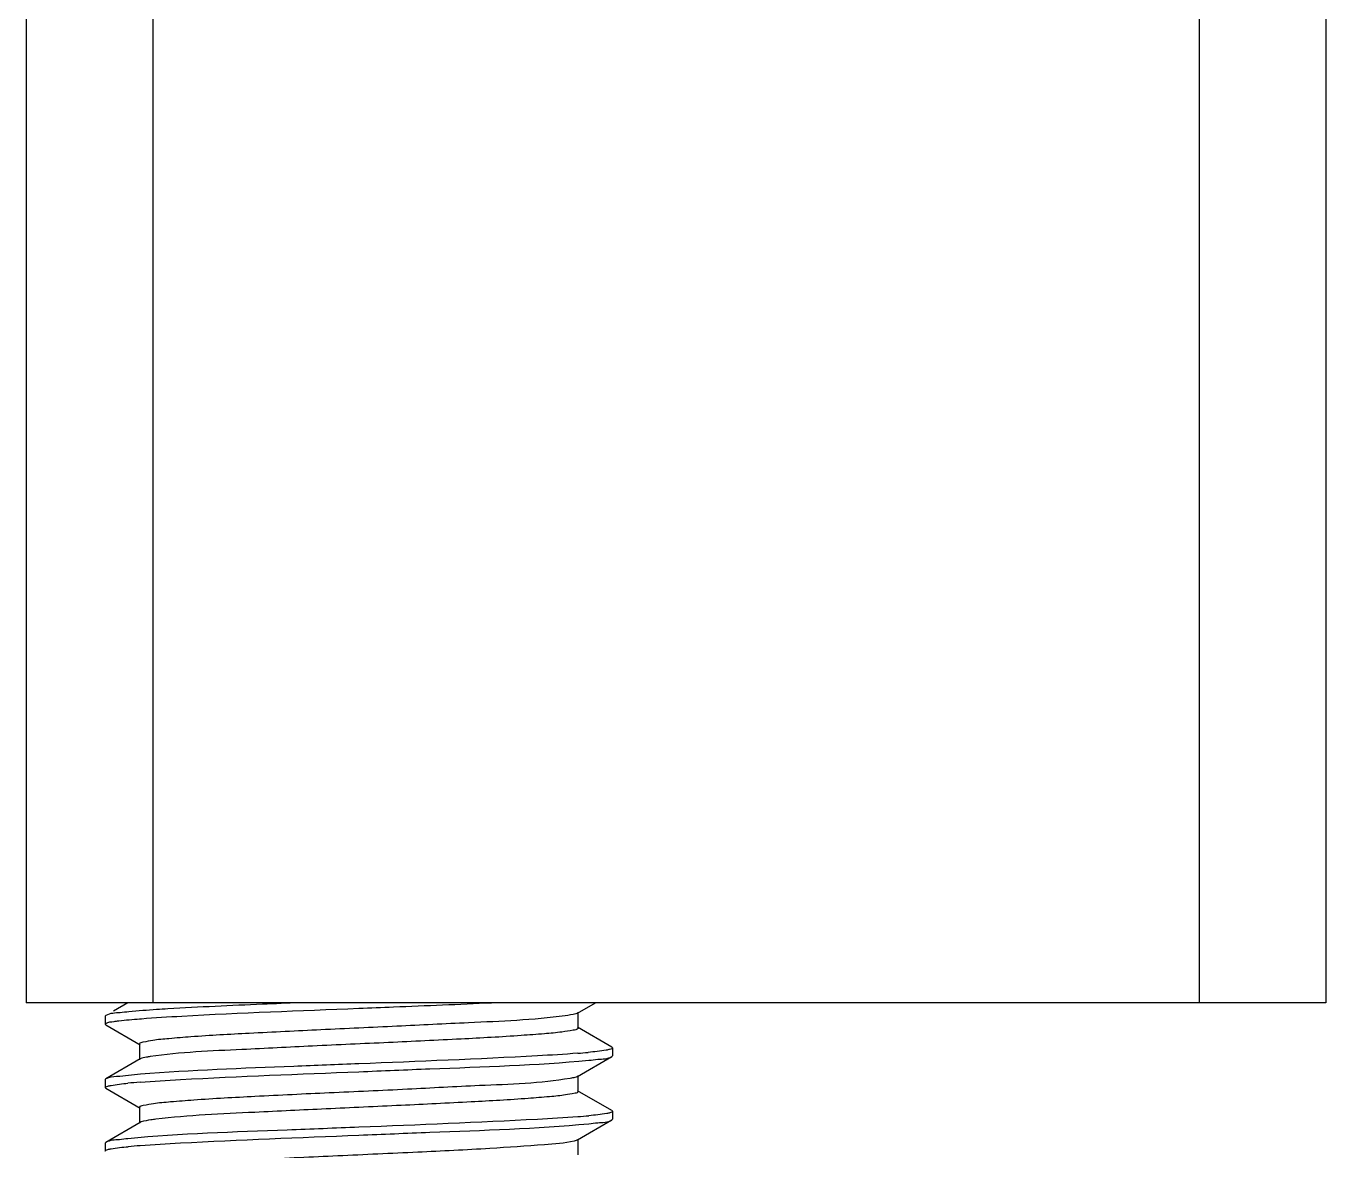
# Model space of a CAD drawing. Extents: x -1396510 to 1250330, y -1892470 to 1623980.
# Drawn here: x -1171108.3 to -1170913.1, y -50744.4 to -50575.6 of the extents above; entities that cross this region are included whole.
import ezdxf

# ---------------------------------------------------------------- set-up
doc = ezdxf.new("R2010")
doc.units = 0
doc.header["$LTSCALE"] = 1000
doc.header["$MEASUREMENT"] = 0

msp = doc.modelspace()

# ---------------------------------------------------------------- linework, layer by layer
at = {"linetype": 'Continuous'}
for p, q in [((-1171108.26, -49119.9), (-1171108.26, -50722.18)), ((-1171089.23, -49119.9), (-1171089.23, -50722.18)), ((-1170932.15, -49119.9), (-1170932.15, -50722.18)), ((-1170913.12, -49119.9), (-1170913.12, -50722.18)), ((-1170913.12, -50722.18), (-1171108.26, -50722.18)), ((-1171092.96, -50722.18), (-1171095.12, -50723.43)), ((-1171025.47, -50723.73), (-1171022.79, -50722.18)), ((-1171096.27, -50724.1), (-1171096.36, -50724.21)), ((-1171096.36, -50724.21), (-1171096.36, -50725.4)), ((-1171091.21, -50724.6), (-1171090.94, -50724.58)), ((-1171025.36, -50725.99), (-1171025.36, -50723.61)), ((-1171096.27, -50725.5), (-1171096.36, -50725.4)), ((-1171096.27, -50725.5), (-1171091.11, -50728.49)), ((-1171020.3, -50728.86), (-1171025.47, -50725.87)), ((-1171091.21, -50728.37), (-1171091.21, -50730.75)), ((-1171020.3, -50728.86), (-1171020.21, -50728.97)), ((-1171091.11, -50730.63), (-1171096.27, -50733.62)), ((-1171025.47, -50733.25), (-1171020.3, -50730.26)), ((-1171020.3, -50730.26), (-1171020.21, -50730.16)), ((-1171020.21, -50728.97), (-1171020.21, -50730.16)), ((-1171096.27, -50733.62), (-1171096.36, -50733.73)), ((-1171096.36, -50733.73), (-1171096.36, -50734.92)), ((-1171025.36, -50735.51), (-1171025.36, -50733.13)), ((-1171096.27, -50735.02), (-1171096.36, -50734.92)), ((-1171096.27, -50735.02), (-1171091.11, -50738.01)), ((-1171020.3, -50738.38), (-1171025.47, -50735.39)), ((-1171091.21, -50737.89), (-1171091.21, -50740.27)), ((-1171020.3, -50738.38), (-1171020.21, -50738.49)), ((-1171020.21, -50738.49), (-1171020.21, -50739.68)), ((-1171091.11, -50740.15), (-1171096.27, -50743.14)), ((-1171090.96, -50740.08), (-1171091.11, -50740.15)), ((-1171025.47, -50742.77), (-1171020.3, -50739.78)), ((-1171020.3, -50739.78), (-1171020.21, -50739.68)), ((-1171096.27, -50743.14), (-1171096.36, -50743.25)), ((-1171096.36, -50743.25), (-1171096.36, -50744.44)), ((-1171025.36, -50745.03), (-1171025.36, -50742.65))]:
    msp.add_line(p, q, dxfattribs=at)
for centre, radius, start, end in [((-1171034.04, -50619.52), 110.59, 274.4593, 275.2731), ((-1171083.05, -50838.24), 104.44, 94.4466, 95.4488), ((-1171033.82, -50631.63), 107.98, 274.4571, 275.3429), ((-1171082.98, -50848.53), 105.21, 94.4523, 95.4224)]:
    msp.add_arc(centre, radius, start, end, dxfattribs=at)
for points, knots in [([(-1171090.94, -50724.58), (-1171088.92, -50724.42), (-1171078.04, -50723.77), (-1171067.15, -50723.37), (-1171058.29, -50723.02)], [0, 0, 0, 0, 0.186017, 1, 1, 1, 1]), ([(-1171067.19, -50722.18), (-1171069.05, -50722.26), (-1171075.65, -50722.54), (-1171082.24, -50722.83), (-1171086.97, -50723.12)], [0, 0, 0, 0, 0.282306, 1, 1, 1, 1]), ([(-1171058.29, -50723.02), (-1171056.55, -50722.95), (-1171049.92, -50722.68), (-1171043.28, -50722.41), (-1171038.39, -50722.18)], [0, 0, 0, 0, 0.261922, 1, 1, 1, 1]), ([(-1171096.36, -50725.4), (-1171096.36, -50725.35), (-1171095.92, -50725.03), (-1171095.47, -50725.06), (-1171095.05, -50725)], [0, 0, 0, 0, 0.092798, 1, 1, 1, 1]), ([(-1171092.82, -50723.55), (-1171093.26, -50723.59), (-1171094.4, -50723.75), (-1171095.65, -50723.74), (-1171096.27, -50724.1)], [0, 0, 0, 0, 0.379378, 1, 1, 1, 1]), ([(-1171095.05, -50725), (-1171094.81, -50724.96), (-1171093.53, -50724.79), (-1171092.25, -50724.68), (-1171091.21, -50724.6)], [0, 0, 0, 0, 0.190958, 1, 1, 1, 1]), ([(-1171086.97, -50723.12), (-1171087.54, -50723.15), (-1171089.49, -50723.28), (-1171091.44, -50723.42), (-1171092.82, -50723.55)], [0, 0, 0, 0, 0.289976, 1, 1, 1, 1]), ([(-1171027.35, -50724.14), (-1171032.14, -50724.79), (-1171040.58, -50725.11), (-1171052.8, -50725.75), (-1171063.78, -50726.24), (-1171074.07, -50726.74), (-1171081.73, -50727.16), (-1171086.47, -50727.55), (-1171089.02, -50727.77), (-1171090.24, -50728.04), (-1171091.21, -50728.18), (-1171091.21, -50728.37)], [0, 0, 0, 0, 0.226556, 0.394464, 0.573122, 0.741029, 0.877994, 0.929534, 0.967621, 0.99116, 1, 1, 1, 1]), ([(-1171025.47, -50723.73), (-1171025.54, -50723.78), (-1171026.16, -50723.99), (-1171026.8, -50724.07), (-1171027.35, -50724.14)], [0, 0, 0, 0, 0.140461, 1, 1, 1, 1]), ([(-1171025.39, -50726.05), (-1171025.55, -50726.25), (-1171026.48, -50726.35), (-1171028.08, -50726.66), (-1171030.73, -50726.87), (-1171035.75, -50727.26), (-1171043.56, -50727.68), (-1171054.01, -50728.18), (-1171064.98, -50728.66), (-1171076.91, -50729.31), (-1171085.08, -50729.59), (-1171089.64, -50730.28)], [0, 0, 0, 0, 0.011937, 0.038615, 0.07957, 0.133598, 0.274096, 0.443272, 0.620779, 0.785256, 1, 1, 1, 1]), ([(-1171025.36, -50725.99), (-1171025.36, -50726), (-1171025.37, -50726.02), (-1171025.38, -50726.04), (-1171025.39, -50726.05)], [0, 0, 0, 0, 0.463467, 1, 1, 1, 1]), ([(-1171089.64, -50730.28), (-1171089.82, -50730.31), (-1171090.31, -50730.4), (-1171090.83, -50730.47), (-1171091.11, -50730.63)], [0, 0, 0, 0, 0.353551, 1, 1, 1, 1]), ([(-1171025.44, -50729.77), (-1171027.46, -50729.93), (-1171038.4, -50730.59), (-1171049.36, -50730.99), (-1171058.29, -50731.35)], [0, 0, 0, 0, 0.184619, 1, 1, 1, 1]), ([(-1171058.29, -50732.54), (-1171054.73, -50732.39), (-1171043.22, -50731.9), (-1171031.7, -50731.56), (-1171023.77, -50730.82)], [0, 0, 0, 0, 0.308711, 1, 1, 1, 1]), ([(-1171020.66, -50729.2), (-1171020.83, -50729.24), (-1171021.89, -50729.45), (-1171022.97, -50729.55), (-1171023.87, -50729.64)], [0, 0, 0, 0, 0.163149, 1, 1, 1, 1]), ([(-1171023.77, -50730.82), (-1171023.32, -50730.77), (-1171022.18, -50730.61), (-1171020.93, -50730.63), (-1171020.3, -50730.26)], [0, 0, 0, 0, 0.379419, 1, 1, 1, 1]), ([(-1171020.21, -50728.97), (-1171020.21, -50729.02), (-1171020.39, -50729.13), (-1171020.54, -50729.17), (-1171020.66, -50729.2)], [0, 0, 0, 0, 0.312916, 1, 1, 1, 1]), ([(-1171091.15, -50734.11), (-1171089.13, -50733.95), (-1171078.18, -50733.29), (-1171067.22, -50732.89), (-1171058.29, -50732.54)], [0, 0, 0, 0, 0.184504, 1, 1, 1, 1]), ([(-1171058.29, -50731.35), (-1171061.55, -50731.48), (-1171072.48, -50731.93), (-1171083.43, -50732.32), (-1171091.1, -50732.92)], [0, 0, 0, 0, 0.297814, 1, 1, 1, 1]), ([(-1171096.36, -50734.92), (-1171096.36, -50734.87), (-1171096.21, -50734.76), (-1171096.08, -50734.73), (-1171095.98, -50734.7)], [0, 0, 0, 0, 0.319044, 1, 1, 1, 1]), ([(-1171091.1, -50732.92), (-1171092.28, -50733.01), (-1171093.97, -50733.25), (-1171095.8, -50733.35), (-1171096.27, -50733.62)], [0, 0, 0, 0, 0.683777, 1, 1, 1, 1]), ([(-1171095.98, -50734.7), (-1171095.82, -50734.66), (-1171094.83, -50734.45), (-1171093.81, -50734.35), (-1171092.97, -50734.27)], [0, 0, 0, 0, 0.160861, 1, 1, 1, 1]), ([(-1171026.57, -50733.54), (-1171031.06, -50734.31), (-1171039.26, -50734.53), (-1171051.31, -50735.22), (-1171062.56, -50735.7), (-1171073.23, -50736.22), (-1171081.23, -50736.65), (-1171086.21, -50737.05), (-1171088.91, -50737.27), (-1171090.18, -50737.56), (-1171091.21, -50737.69), (-1171091.21, -50737.89)], [0, 0, 0, 0, 0.210773, 0.377666, 0.558838, 0.731273, 0.873076, 0.926648, 0.966309, 0.990838, 1, 1, 1, 1]), ([(-1171025.47, -50733.25), (-1171025.59, -50733.32), (-1171025.96, -50733.43), (-1171026.33, -50733.5), (-1171026.57, -50733.54)], [0, 0, 0, 0, 0.374139, 1, 1, 1, 1]), ([(-1171025.36, -50735.51), (-1171025.36, -50735.7), (-1171026.31, -50735.84), (-1171027.49, -50736.1), (-1171029.98, -50736.32), (-1171034.6, -50736.71), (-1171042.09, -50737.12), (-1171052.18, -50737.62), (-1171063.03, -50738.1), (-1171075.3, -50738.72), (-1171083.84, -50739.08), (-1171088.77, -50739.68)], [0, 0, 0, 0, 0.008683, 0.031763, 0.069103, 0.119686, 0.254361, 0.420111, 0.597552, 0.765912, 1, 1, 1, 1]), ([(-1171020.21, -50738.49), (-1171020.21, -50738.53), (-1171020.37, -50738.64), (-1171020.5, -50738.68), (-1171020.6, -50738.7)], [0, 0, 0, 0, 0.318137, 1, 1, 1, 1]), ([(-1171088.77, -50739.68), (-1171089.02, -50739.71), (-1171089.75, -50739.82), (-1171090.5, -50739.91), (-1171090.96, -50740.08)], [0, 0, 0, 0, 0.341642, 1, 1, 1, 1]), ([(-1171025.43, -50739.29), (-1171027.45, -50739.45), (-1171038.39, -50740.11), (-1171049.35, -50740.51), (-1171058.29, -50740.87)], [0, 0, 0, 0, 0.184538, 1, 1, 1, 1]), ([(-1171058.29, -50742.06), (-1171054.73, -50741.91), (-1171043.23, -50741.42), (-1171031.7, -50741.08), (-1171023.77, -50740.34)], [0, 0, 0, 0, 0.308641, 1, 1, 1, 1]), ([(-1171020.6, -50738.7), (-1171020.76, -50738.75), (-1171021.81, -50738.96), (-1171022.87, -50739.06), (-1171023.77, -50739.15)], [0, 0, 0, 0, 0.159502, 1, 1, 1, 1]), ([(-1171023.77, -50740.34), (-1171023.33, -50740.29), (-1171022.18, -50740.13), (-1171020.93, -50740.15), (-1171020.3, -50739.78)], [0, 0, 0, 0, 0.379512, 1, 1, 1, 1]), ([(-1171058.29, -50740.87), (-1171061.87, -50741.01), (-1171073.43, -50741.5), (-1171085.02, -50741.83), (-1171092.97, -50742.6)], [0, 0, 0, 0, 0.309919, 1, 1, 1, 1]), ([(-1171091.15, -50743.63), (-1171089.13, -50743.47), (-1171078.19, -50742.81), (-1171067.22, -50742.41), (-1171058.29, -50742.06)], [0, 0, 0, 0, 0.184493, 1, 1, 1, 1]), ([(-1171096.36, -50744.44), (-1171096.36, -50744.39), (-1171096.21, -50744.28), (-1171096.07, -50744.25), (-1171095.97, -50744.22)], [0, 0, 0, 0, 0.318595, 1, 1, 1, 1]), ([(-1171092.97, -50742.6), (-1171093.39, -50742.64), (-1171094.48, -50742.8), (-1171095.67, -50742.79), (-1171096.27, -50743.14)], [0, 0, 0, 0, 0.378482, 1, 1, 1, 1]), ([(-1171095.97, -50744.22), (-1171095.82, -50744.17), (-1171094.81, -50743.97), (-1171093.79, -50743.87), (-1171092.93, -50743.79)], [0, 0, 0, 0, 0.160696, 1, 1, 1, 1]), ([(-1171025.98, -50742.94), (-1171027.43, -50743.29), (-1171031.68, -50743.59), (-1171039.5, -50744.15), (-1171049.85, -50744.64), (-1171061.34, -50745.17), (-1171072.39, -50745.69), (-1171080.73, -50746.13), (-1171085.95, -50746.54), (-1171088.78, -50746.77), (-1171090.12, -50747.07), (-1171091.21, -50747.2), (-1171091.21, -50747.41)], [0, 0, 0, 0, 0.068576, 0.194029, 0.359725, 0.543506, 0.720761, 0.867753, 0.923531, 0.964877, 0.99049, 1, 1, 1, 1]), ([(-1171025.47, -50742.77), (-1171025.53, -50742.81), (-1171025.7, -50742.87), (-1171025.87, -50742.92), (-1171025.98, -50742.94)], [0, 0, 0, 0, 0.406881, 1, 1, 1, 1])]:
    msp.add_open_spline(points, degree=3, knots=knots, dxfattribs=at)

doc.saveas('drawing.dxf')
